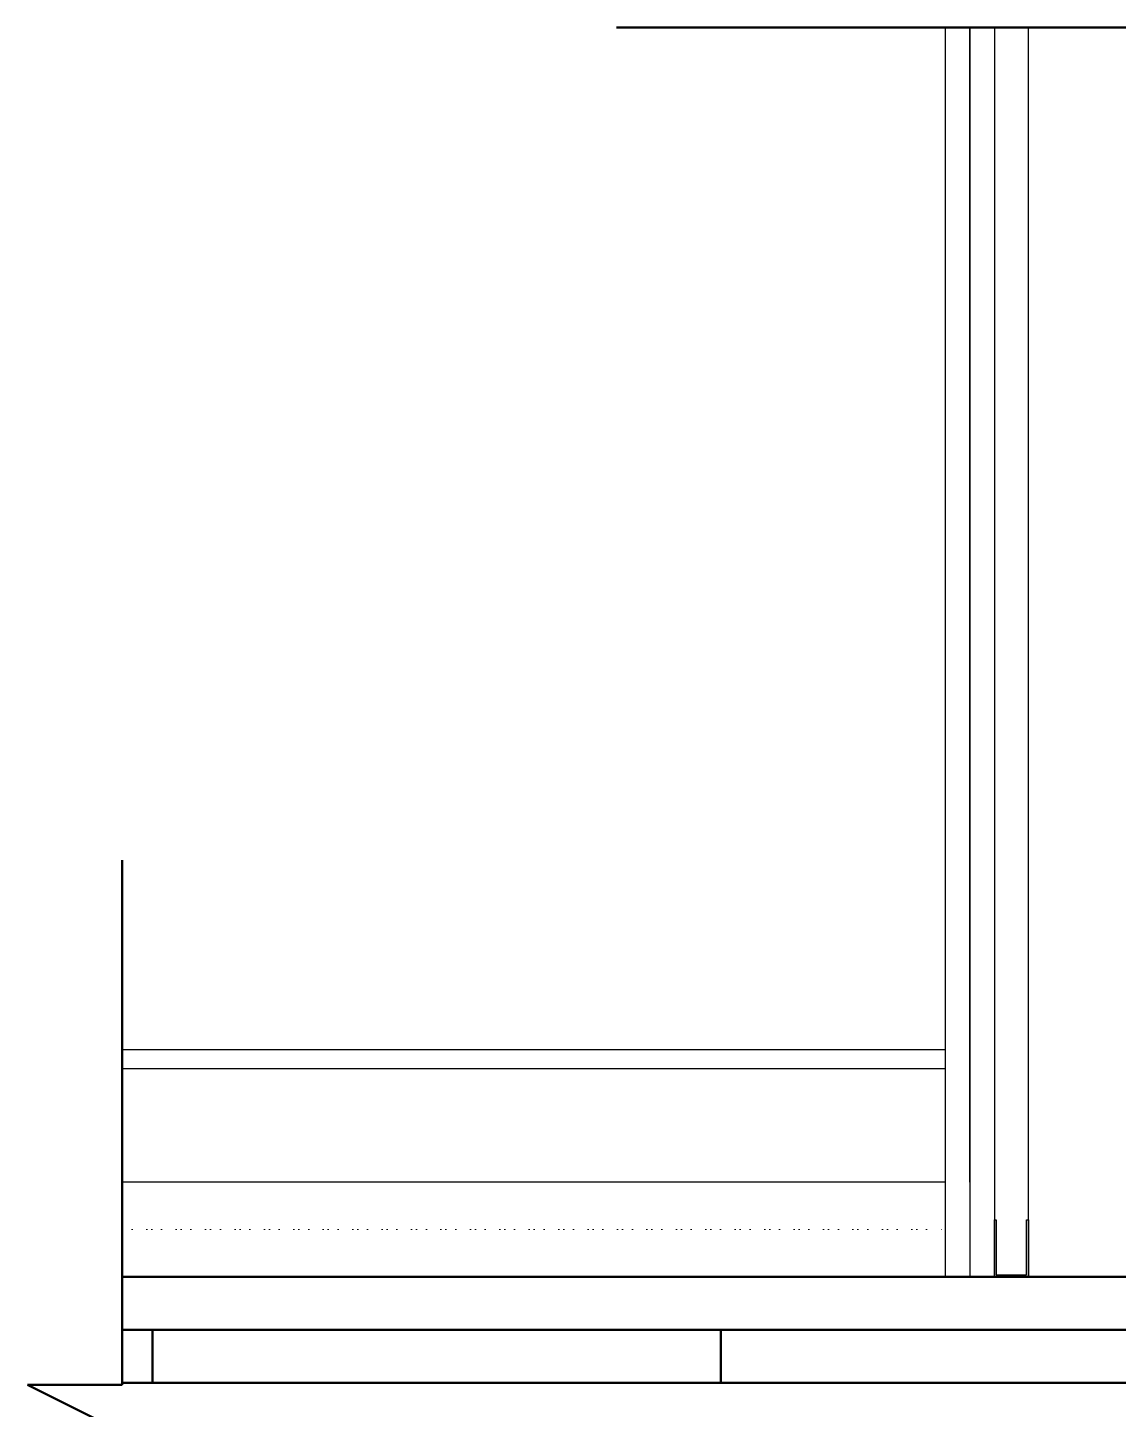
# Model space of a CAD drawing. Extents: x 936 to 24388, y 272 to 1613.
# Drawn here: x 936 to 1512, y 833 to 1563 of the extents above; entities that cross this region are included whole.
import ezdxf

# ---------------------------------------------------------------- set-up
doc = ezdxf.new("R2010")
doc.units = 0
doc.header["$MEASUREMENT"] = 0
doc.linetypes.add('ISOLATION', pattern=[15.24254, 0.00254, -2.54, -2.54, 0, 0, 0, -5.08, -2.54, 0, 0, 0, 0, -2.54])
doc.layers.get('0').update_dxf_attribs({"linetype": 'CONTINUOUS'})
doc.layers.add('CLT', color=7, linetype='CONTINUOUS', lineweight=50)
doc.layers.add('isolant', color=7, linetype='ISOLATION', lineweight=9)

msp = doc.modelspace()

# ---------------------------------------------------------------- linework, layer by layer
for points in [[(1420.523438, 1562.704834), (1420.523438, 903.137207)], [(1433.523438, 953.137207), (1433.523438, 1562.704834)], [(1433.523438, 1562.704834), (1433.523438, 903.137207)], [(1446.523438, 1562.704834), (1446.523438, 903.137207)], [(1464.523438, 903.137207), (1464.523438, 1562.704834)], [(1464.523438, 1023.137207), (1464.523438, 1068.137207)], [(986.003906, 1023.137207), (1420.523438, 1023.137207)], [(986.003906, 1013.137207), (1420.523438, 1013.137207)], [(1420.523438, 953.137207), (986.003906, 953.137207)], [(1446.523438, 903.137207), (1446.523438, 933.137207)], [(1446.523438, 933.137207), (1447.523438, 933.137207)], [(1447.523438, 933.137207), (1447.523438, 904.137207)], [(1463.523438, 904.137207), (1463.523438, 933.137207)], [(1463.523438, 933.137207), (1464.523438, 933.137207)], [(1464.523438, 933.137207), (1464.523438, 903.137207)], [(1419.523438, 903.137207), (1464.523438, 903.137207)], [(1464.523438, 903.137207), (1446.523438, 903.137207)], [(1447.523438, 904.137207), (1463.523438, 904.137207)], [(1464.523438, 903.137207), (1509.523438, 903.137207)]]:
    msp.add_lwpolyline(points)
at = {"layer": 'CLT'}
for points in [[(1347.023438, 1562.704834), (1247.023438, 1562.704834)], [(1347.023438, 1562.704834), (1524.023438, 1562.704834)], [(986.003906, 1023.137207), (986.003906, 1123.137207)], [(986.003906, 1023.137207), (986.003906, 846.137207)], [(986.003906, 903.137207), (1602.027344, 903.137207)], [(986.003906, 875.137207), (1602.027344, 875.137207)], [(1002.027344, 875.137207), (1002.027344, 847.137207)], [(1602.027344, 875.137207), (1302.027344, 875.137207)], [(1302.027344, 875.137207), (1302.027344, 847.137207)], [(986.003906, 847.137207), (1602.027344, 847.137207)], [(936.003906, 846.137207), (986.003906, 846.137207)], [(936.003906, 846.137207), (1036.003906, 796.137207)]]:
    msp.add_lwpolyline(points, dxfattribs=at)
at = {"layer": 'isolant'}
msp.add_lwpolyline([(986.003906, 928.137207), (1420.523438, 928.137207)], dxfattribs=at)

doc.saveas('drawing.dxf')
